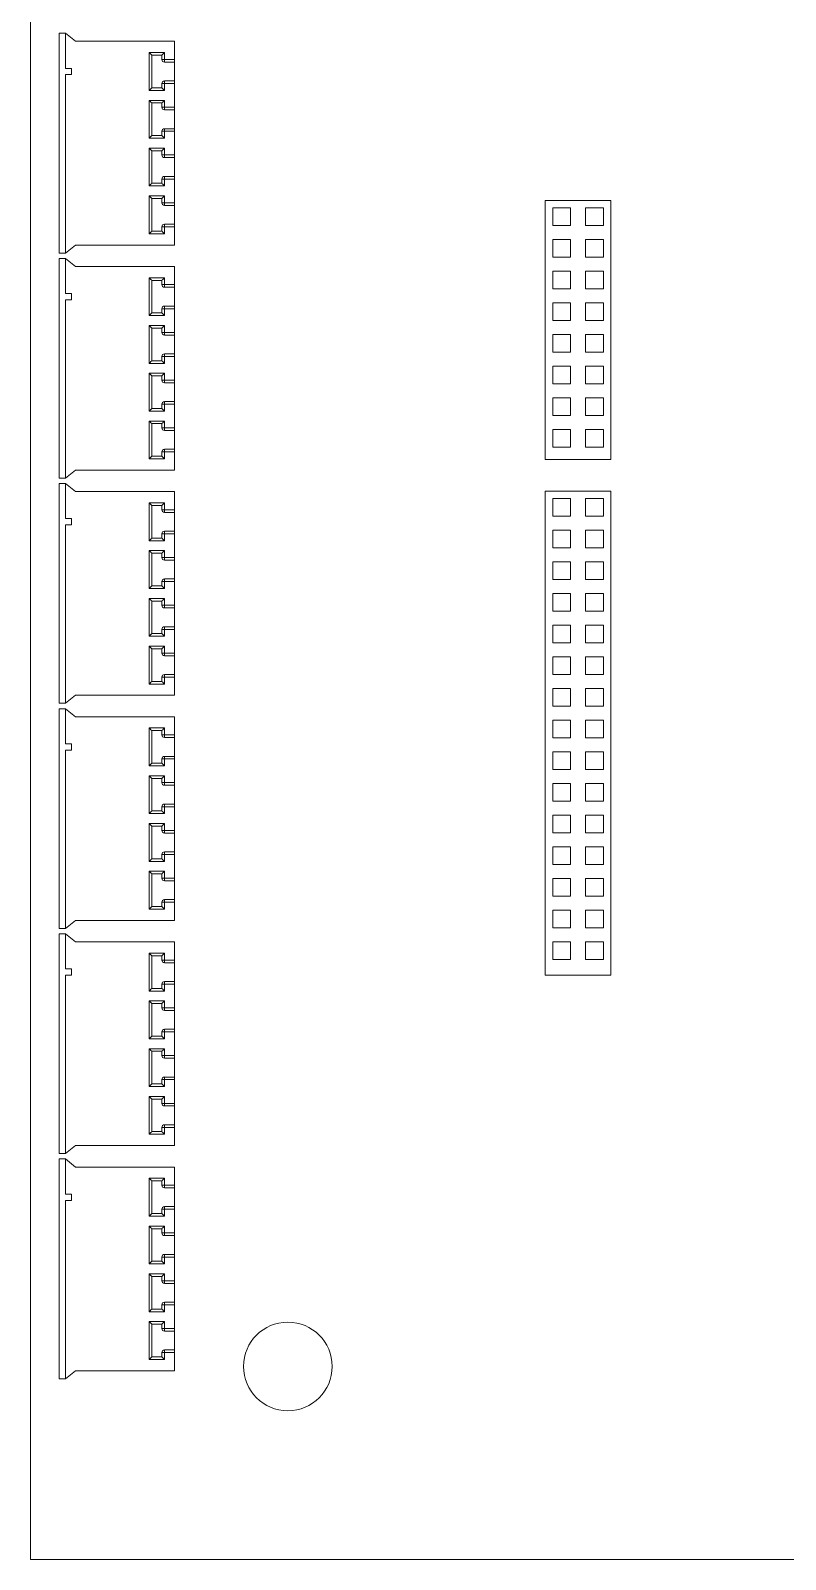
# Model space of a CAD drawing. Header units: millimetres. Extents: x 29 to 3003, y -283 to 1331.
# Drawn here: x 1716.8 to 1776.4, y 1104.5 to 1225.3 of the extents above; entities that cross this region are included whole.
import ezdxf

# ---------------------------------------------------------------- set-up
doc = ezdxf.new("R2010")
doc.units = ezdxf.units.MM
doc.layers.get('0').update_dxf_attribs({"lineweight": 9})

# ---------------------------------------------------------------- blocks, each defined once
blk = doc.blocks.new('*U77')
blk.add_lwpolyline([(0.7, 0.7), (-0.7, 0.7), (-0.7, -0.7), (0.7, -0.7)], close=True)
blk = doc.blocks.new('*U78')
at = {"color": 0, "linetype": 'ByBlock', "lineweight": -2, "transparency": 16777216}
for p in [(0, 0), (2.6, 0), (0, -2.5), (2.6, -2.5), (0, -5), (2.6, -5), (0, -7.5), (2.6, -7.5), (0, -10), (2.6, -10), (0, -12.5), (2.6, -12.5), (0, -15), (2.6, -15), (0, -17.5), (2.6, -17.5)]:
    blk.add_blockref('*U77', p, dxfattribs=at)
blk = doc.blocks.new('*U83')
blk.add_lwpolyline([(0.7, 0.7), (-0.7, 0.7), (-0.7, -0.7), (0.7, -0.7)], close=True)
blk = doc.blocks.new('*U84')
at = {"color": 0, "linetype": 'ByBlock', "lineweight": -2, "transparency": 16777216}
for p in [(0, 0), (2.6, 0), (0, -2.5), (2.6, -2.5), (0, -5), (2.6, -5), (0, -7.5), (2.6, -7.5), (0, -10), (2.6, -10), (0, -12.5), (2.6, -12.5), (0, -15), (2.6, -15), (0, -17.5), (2.6, -17.5), (0, -20), (2.6, -20), (0, -22.5), (2.6, -22.5), (0, -25), (2.6, -25), (0, -27.5), (2.6, -27.5), (0, -30), (2.6, -30), (0, -32.5), (2.6, -32.5), (0, -35), (2.6, -35)]:
    blk.add_blockref('*U83', p, dxfattribs=at)

msp = doc.modelspace()

# ---------------------------------------------------------------- linework, layer by layer
for p, q in [((1716.801, 1104.53), (1716.801, 1275.98)), ((1728.161, 1224.42), (1728.161, 1222.776)), ((1728.161, 1222.776), (1728.161, 1221.291)), ((1728.161, 1221.291), (1728.161, 1219.004)), ((1728.161, 1219.004), (1728.161, 1217.519)), ((1728.161, 1217.519), (1728.161, 1215.232)), ((1728.161, 1215.232), (1728.161, 1213.747)), ((1728.161, 1213.747), (1728.161, 1211.461)), ((1728.161, 1211.461), (1728.161, 1209.976)), ((1728.161, 1209.976), (1728.161, 1208.332)), ((1728.161, 1206.64), (1728.161, 1204.996)), ((1728.161, 1204.996), (1728.161, 1203.511)), ((1728.161, 1203.511), (1728.161, 1201.224)), ((1728.161, 1201.224), (1728.161, 1199.739)), ((1728.161, 1199.739), (1728.161, 1197.452)), ((1728.161, 1197.452), (1728.161, 1195.967)), ((1728.161, 1195.967), (1728.161, 1193.681)), ((1728.161, 1193.681), (1728.161, 1192.196)), ((1728.161, 1192.196), (1728.161, 1190.552)), ((1728.161, 1188.86), (1728.161, 1187.216)), ((1728.161, 1187.216), (1728.161, 1185.731)), ((1728.161, 1185.731), (1728.161, 1183.444)), ((1728.161, 1183.444), (1728.161, 1181.959)), ((1728.161, 1181.959), (1728.161, 1179.672)), ((1728.161, 1179.672), (1728.161, 1178.187)), ((1728.161, 1178.187), (1728.161, 1175.901)), ((1728.161, 1175.901), (1728.161, 1174.416)), ((1728.161, 1174.416), (1728.161, 1172.772)), ((1728.161, 1171.08), (1728.161, 1169.436)), ((1728.161, 1169.436), (1728.161, 1167.951)), ((1728.161, 1167.951), (1728.161, 1165.664)), ((1728.161, 1165.664), (1728.161, 1164.179)), ((1728.161, 1164.179), (1728.161, 1161.892)), ((1728.161, 1161.892), (1728.161, 1160.407)), ((1728.161, 1160.407), (1728.161, 1158.121)), ((1728.161, 1158.121), (1728.161, 1156.636)), ((1728.161, 1156.636), (1728.161, 1154.992)), ((1728.161, 1153.3), (1728.161, 1151.656)), ((1728.161, 1151.656), (1728.161, 1150.171)), ((1728.161, 1150.171), (1728.161, 1147.884)), ((1728.161, 1147.884), (1728.161, 1146.399)), ((1728.161, 1146.399), (1728.161, 1144.112)), ((1728.161, 1144.112), (1728.161, 1142.627)), ((1728.161, 1142.627), (1728.161, 1140.341)), ((1728.161, 1140.341), (1728.161, 1138.856)), ((1728.161, 1138.856), (1728.161, 1137.212)), ((1728.161, 1135.52), (1728.161, 1133.876)), ((1728.161, 1133.876), (1728.161, 1132.391)), ((1728.161, 1132.391), (1728.161, 1130.104)), ((1728.161, 1130.104), (1728.161, 1128.619)), ((1728.161, 1128.619), (1728.161, 1126.332)), ((1728.161, 1126.332), (1728.161, 1124.847)), ((1728.161, 1124.847), (1728.161, 1122.561)), ((1728.161, 1122.561), (1728.161, 1121.076)), ((1728.161, 1121.076), (1728.161, 1119.432)), ((1845.711, 1104.53), (1716.801, 1104.53))]:
    msp.add_line(p, q)
at = {"color": 7, "linetype": 'Continuous'}
for p, q in [((1719.053, 1225.053), (1719.548, 1225.053)), ((1719.053, 1207.699), (1719.053, 1225.053)), ((1719.548, 1225.053), (1720.34, 1224.42)), ((1719.548, 1222.281), (1719.548, 1225.053)), ((1720.34, 1224.42), (1728.161, 1224.42)), ((1726.171, 1223.529), (1727.379, 1223.529)), ((1726.171, 1220.539), (1726.171, 1223.529)), ((1726.379, 1223.321), (1727.171, 1223.321)), ((1726.379, 1220.747), (1726.379, 1223.321)), ((1727.171, 1223.321), (1727.171, 1222.984)), ((1727.379, 1223.529), (1727.379, 1222.776)), ((1720.043, 1222.281), (1719.548, 1222.281)), ((1720.043, 1221.786), (1720.043, 1222.281)), ((1727.171, 1222.984), (1728.161, 1222.984)), ((1727.379, 1222.776), (1728.161, 1222.776)), ((1719.548, 1221.786), (1720.043, 1221.786)), ((1719.548, 1207.699), (1719.548, 1221.786)), ((1727.171, 1220.747), (1726.379, 1220.747)), ((1728.161, 1221.083), (1727.171, 1221.083)), ((1727.171, 1221.083), (1727.171, 1220.747)), ((1728.161, 1221.291), (1727.379, 1221.291)), ((1727.379, 1221.291), (1727.379, 1220.539)), ((1727.379, 1220.539), (1726.171, 1220.539)), ((1726.171, 1219.757), (1727.379, 1219.757)), ((1726.171, 1216.767), (1726.171, 1219.757)), ((1726.379, 1219.549), (1727.171, 1219.549)), ((1726.379, 1216.975), (1726.379, 1219.549)), ((1727.171, 1219.549), (1727.171, 1219.212)), ((1727.379, 1219.757), (1727.379, 1219.004)), ((1727.171, 1219.212), (1728.161, 1219.212)), ((1727.379, 1219.004), (1728.161, 1219.004)), ((1728.161, 1217.311), (1727.171, 1217.311)), ((1727.171, 1217.311), (1727.171, 1216.975)), ((1728.161, 1217.519), (1727.379, 1217.519)), ((1727.379, 1217.519), (1727.379, 1216.767)), ((1727.379, 1216.767), (1726.171, 1216.767)), ((1726.171, 1215.985), (1727.379, 1215.985)), ((1726.171, 1212.995), (1726.171, 1215.985)), ((1727.171, 1216.975), (1726.379, 1216.975)), ((1727.379, 1215.985), (1727.379, 1215.232)), ((1726.379, 1215.777), (1727.171, 1215.777)), ((1726.379, 1213.203), (1726.379, 1215.777)), ((1727.171, 1215.777), (1727.171, 1215.44)), ((1727.171, 1215.44), (1728.161, 1215.44)), ((1727.379, 1215.232), (1728.161, 1215.232)), ((1728.161, 1213.54), (1727.171, 1213.54)), ((1727.171, 1213.54), (1727.171, 1213.203)), ((1728.161, 1213.747), (1727.379, 1213.747)), ((1727.379, 1213.747), (1727.379, 1212.995)), ((1727.379, 1212.995), (1726.171, 1212.995)), ((1726.171, 1209.223), (1726.171, 1212.213)), ((1726.171, 1212.213), (1727.379, 1212.213)), ((1727.171, 1213.203), (1726.379, 1213.203)), ((1727.379, 1212.213), (1727.379, 1211.461)), ((1726.379, 1209.431), (1726.379, 1212.005)), ((1726.379, 1212.005), (1727.171, 1212.005)), ((1727.171, 1212.005), (1727.171, 1211.668)), ((1727.171, 1211.668), (1728.161, 1211.668)), ((1727.379, 1211.461), (1728.161, 1211.461)), ((1727.379, 1209.976), (1727.379, 1209.223)), ((1728.161, 1209.976), (1727.379, 1209.976)), ((1727.379, 1209.223), (1726.171, 1209.223)), ((1727.171, 1209.431), (1726.379, 1209.431)), ((1727.171, 1209.768), (1727.171, 1209.431)), ((1728.161, 1209.768), (1727.171, 1209.768)), ((1719.548, 1207.699), (1719.053, 1207.699)), ((1720.34, 1208.332), (1719.548, 1207.699)), ((1720.34, 1208.332), (1728.161, 1208.332)), ((1719.053, 1207.273), (1719.548, 1207.273)), ((1719.053, 1189.919), (1719.053, 1207.273)), ((1719.548, 1207.273), (1720.34, 1206.64)), ((1719.548, 1204.501), (1719.548, 1207.273)), ((1720.34, 1206.64), (1728.161, 1206.64)), ((1726.171, 1205.749), (1727.379, 1205.749)), ((1726.171, 1202.759), (1726.171, 1205.749)), ((1726.379, 1205.541), (1727.171, 1205.541)), ((1726.379, 1202.967), (1726.379, 1205.541)), ((1727.171, 1205.541), (1727.171, 1205.204)), ((1727.171, 1205.204), (1728.161, 1205.204)), ((1727.379, 1205.749), (1727.379, 1204.996)), ((1727.379, 1204.996), (1728.161, 1204.996)), ((1720.043, 1204.501), (1719.548, 1204.501)), ((1719.548, 1204.006), (1720.043, 1204.006)), ((1719.548, 1189.919), (1719.548, 1204.006)), ((1720.043, 1204.006), (1720.043, 1204.501)), ((1727.379, 1202.759), (1726.171, 1202.759)), ((1727.171, 1202.967), (1726.379, 1202.967)), ((1728.161, 1203.303), (1727.171, 1203.303)), ((1727.171, 1203.303), (1727.171, 1202.967)), ((1728.161, 1203.511), (1727.379, 1203.511)), ((1727.379, 1203.511), (1727.379, 1202.759)), ((1726.171, 1201.977), (1727.379, 1201.977)), ((1726.171, 1198.987), (1726.171, 1201.977)), ((1726.379, 1201.769), (1727.171, 1201.769)), ((1726.379, 1199.195), (1726.379, 1201.769)), ((1727.171, 1201.769), (1727.171, 1201.432)), ((1727.171, 1201.432), (1728.161, 1201.432)), ((1727.379, 1201.977), (1727.379, 1201.224)), ((1727.379, 1201.224), (1728.161, 1201.224)), ((1727.379, 1198.987), (1726.171, 1198.987)), ((1727.171, 1199.195), (1726.379, 1199.195)), ((1728.161, 1199.531), (1727.171, 1199.531)), ((1727.171, 1199.531), (1727.171, 1199.195)), ((1728.161, 1199.739), (1727.379, 1199.739)), ((1727.379, 1199.739), (1727.379, 1198.987)), ((1726.171, 1198.205), (1727.379, 1198.205)), ((1726.171, 1195.215), (1726.171, 1198.205)), ((1726.379, 1197.997), (1727.171, 1197.997)), ((1726.379, 1195.423), (1726.379, 1197.997)), ((1727.171, 1197.997), (1727.171, 1197.66)), ((1727.379, 1198.205), (1727.379, 1197.452)), ((1727.171, 1197.66), (1728.161, 1197.66)), ((1727.379, 1197.452), (1728.161, 1197.452)), ((1727.171, 1195.423), (1726.379, 1195.423)), ((1728.161, 1195.76), (1727.171, 1195.76)), ((1727.171, 1195.76), (1727.171, 1195.423)), ((1728.161, 1195.967), (1727.379, 1195.967)), ((1727.379, 1195.967), (1727.379, 1195.215)), ((1727.379, 1195.215), (1726.171, 1195.215)), ((1726.171, 1191.443), (1726.171, 1194.433)), ((1726.171, 1194.433), (1727.379, 1194.433)), ((1726.379, 1191.651), (1726.379, 1194.225)), ((1726.379, 1194.225), (1727.171, 1194.225)), ((1727.171, 1194.225), (1727.171, 1193.888)), ((1727.379, 1194.433), (1727.379, 1193.681)), ((1727.171, 1193.888), (1728.161, 1193.888)), ((1727.379, 1193.681), (1728.161, 1193.681)), ((1727.171, 1191.988), (1727.171, 1191.651)), ((1728.161, 1191.988), (1727.171, 1191.988)), ((1727.379, 1192.196), (1727.379, 1191.443)), ((1728.161, 1192.196), (1727.379, 1192.196)), ((1720.34, 1190.552), (1719.548, 1189.919)), ((1720.34, 1190.552), (1728.161, 1190.552)), ((1727.379, 1191.443), (1726.171, 1191.443)), ((1727.171, 1191.651), (1726.379, 1191.651)), ((1719.548, 1189.919), (1719.053, 1189.919)), ((1719.053, 1189.493), (1719.548, 1189.493)), ((1719.053, 1172.139), (1719.053, 1189.493)), ((1719.548, 1189.493), (1720.34, 1188.86)), ((1719.548, 1186.721), (1719.548, 1189.493)), ((1720.34, 1188.86), (1728.161, 1188.86)), ((1726.171, 1187.969), (1727.379, 1187.969)), ((1726.171, 1184.979), (1726.171, 1187.969)), ((1726.379, 1187.761), (1727.171, 1187.761)), ((1726.379, 1185.187), (1726.379, 1187.761)), ((1727.171, 1187.761), (1727.171, 1187.424)), ((1727.171, 1187.424), (1728.161, 1187.424)), ((1727.379, 1187.969), (1727.379, 1187.216)), ((1727.379, 1187.216), (1728.161, 1187.216)), ((1720.043, 1186.721), (1719.548, 1186.721)), ((1719.548, 1186.226), (1720.043, 1186.226)), ((1719.548, 1172.139), (1719.548, 1186.226)), ((1720.043, 1186.226), (1720.043, 1186.721)), ((1728.161, 1185.731), (1727.379, 1185.731)), ((1727.379, 1185.731), (1727.379, 1184.979)), ((1727.379, 1184.979), (1726.171, 1184.979)), ((1727.171, 1185.187), (1726.379, 1185.187)), ((1728.161, 1185.523), (1727.171, 1185.523)), ((1727.171, 1185.523), (1727.171, 1185.187)), ((1726.171, 1184.197), (1727.379, 1184.197)), ((1726.171, 1181.207), (1726.171, 1184.197)), ((1726.379, 1183.989), (1727.171, 1183.989)), ((1726.379, 1181.415), (1726.379, 1183.989)), ((1727.171, 1183.989), (1727.171, 1183.652)), ((1727.171, 1183.652), (1728.161, 1183.652)), ((1727.379, 1184.197), (1727.379, 1183.444)), ((1727.379, 1183.444), (1728.161, 1183.444)), ((1727.379, 1181.207), (1726.171, 1181.207)), ((1727.171, 1181.415), (1726.379, 1181.415)), ((1728.161, 1181.751), (1727.171, 1181.751)), ((1727.171, 1181.751), (1727.171, 1181.415)), ((1728.161, 1181.959), (1727.379, 1181.959)), ((1727.379, 1181.959), (1727.379, 1181.207)), ((1726.171, 1180.425), (1727.379, 1180.425)), ((1726.171, 1177.435), (1726.171, 1180.425)), ((1726.379, 1180.217), (1727.171, 1180.217)), ((1726.379, 1177.643), (1726.379, 1180.217)), ((1727.171, 1180.217), (1727.171, 1179.88)), ((1727.171, 1179.88), (1728.161, 1179.88)), ((1727.379, 1180.425), (1727.379, 1179.672)), ((1727.379, 1179.672), (1728.161, 1179.672)), ((1727.379, 1177.435), (1726.171, 1177.435)), ((1727.171, 1177.643), (1726.379, 1177.643)), ((1728.161, 1177.98), (1727.171, 1177.98)), ((1727.171, 1177.98), (1727.171, 1177.643)), ((1728.161, 1178.187), (1727.379, 1178.187)), ((1727.379, 1178.187), (1727.379, 1177.435)), ((1726.171, 1173.663), (1726.171, 1176.653)), ((1726.171, 1176.653), (1727.379, 1176.653)), ((1726.379, 1173.871), (1726.379, 1176.445)), ((1726.379, 1176.445), (1727.171, 1176.445)), ((1727.171, 1176.445), (1727.171, 1176.108)), ((1727.171, 1176.108), (1728.161, 1176.108)), ((1727.379, 1176.653), (1727.379, 1175.901)), ((1727.379, 1175.901), (1728.161, 1175.901)), ((1727.379, 1173.663), (1726.171, 1173.663)), ((1727.171, 1173.871), (1726.379, 1173.871)), ((1727.171, 1174.208), (1727.171, 1173.871)), ((1728.161, 1174.208), (1727.171, 1174.208)), ((1727.379, 1174.416), (1727.379, 1173.663)), ((1728.161, 1174.416), (1727.379, 1174.416)), ((1720.34, 1172.772), (1719.548, 1172.139)), ((1720.34, 1172.772), (1728.161, 1172.772)), ((1719.548, 1172.139), (1719.053, 1172.139)), ((1719.053, 1171.713), (1719.548, 1171.713)), ((1719.053, 1154.359), (1719.053, 1171.713)), ((1719.548, 1171.713), (1720.34, 1171.08)), ((1719.548, 1168.941), (1719.548, 1171.713)), ((1720.34, 1171.08), (1728.161, 1171.08)), ((1726.171, 1170.189), (1727.379, 1170.189)), ((1726.171, 1167.199), (1726.171, 1170.189)), ((1726.379, 1169.981), (1727.171, 1169.981)), ((1726.379, 1167.407), (1726.379, 1169.981)), ((1727.171, 1169.981), (1727.171, 1169.644)), ((1727.379, 1170.189), (1727.379, 1169.436)), ((1720.043, 1168.941), (1719.548, 1168.941)), ((1720.043, 1168.446), (1720.043, 1168.941)), ((1727.171, 1169.644), (1728.161, 1169.644)), ((1727.379, 1169.436), (1728.161, 1169.436)), ((1719.548, 1168.446), (1720.043, 1168.446)), ((1719.548, 1154.359), (1719.548, 1168.446)), ((1728.161, 1167.743), (1727.171, 1167.743)), ((1727.171, 1167.743), (1727.171, 1167.407)), ((1728.161, 1167.951), (1727.379, 1167.951)), ((1727.379, 1167.951), (1727.379, 1167.199)), ((1727.379, 1167.199), (1726.171, 1167.199)), ((1726.171, 1166.417), (1727.379, 1166.417)), ((1726.171, 1163.427), (1726.171, 1166.417)), ((1727.171, 1167.407), (1726.379, 1167.407)), ((1727.379, 1166.417), (1727.379, 1165.664)), ((1726.379, 1166.209), (1727.171, 1166.209)), ((1726.379, 1163.635), (1726.379, 1166.209)), ((1727.171, 1166.209), (1727.171, 1165.872)), ((1727.171, 1165.872), (1728.161, 1165.872)), ((1727.379, 1165.664), (1728.161, 1165.664)), ((1728.161, 1163.971), (1727.171, 1163.971)), ((1727.171, 1163.971), (1727.171, 1163.635)), ((1728.161, 1164.179), (1727.379, 1164.179)), ((1727.379, 1164.179), (1727.379, 1163.427)), ((1727.379, 1163.427), (1726.171, 1163.427)), ((1727.171, 1163.635), (1726.379, 1163.635)), ((1726.171, 1162.645), (1727.379, 1162.645)), ((1726.171, 1159.655), (1726.171, 1162.645)), ((1726.379, 1162.437), (1727.171, 1162.437)), ((1726.379, 1159.863), (1726.379, 1162.437)), ((1727.171, 1162.437), (1727.171, 1162.1)), ((1727.171, 1162.1), (1728.161, 1162.1)), ((1727.379, 1162.645), (1727.379, 1161.892)), ((1727.379, 1161.892), (1728.161, 1161.892)), ((1728.161, 1160.407), (1727.379, 1160.407)), ((1727.379, 1160.407), (1727.379, 1159.655)), ((1727.379, 1159.655), (1726.171, 1159.655)), ((1727.171, 1159.863), (1726.379, 1159.863)), ((1728.161, 1160.2), (1727.171, 1160.2)), ((1727.171, 1160.2), (1727.171, 1159.863)), ((1726.171, 1155.883), (1726.171, 1158.873)), ((1726.171, 1158.873), (1727.379, 1158.873)), ((1726.379, 1156.091), (1726.379, 1158.665)), ((1726.379, 1158.665), (1727.171, 1158.665)), ((1727.171, 1158.665), (1727.171, 1158.328)), ((1727.171, 1158.328), (1728.161, 1158.328)), ((1727.379, 1158.873), (1727.379, 1158.121)), ((1727.379, 1158.121), (1728.161, 1158.121)), ((1727.379, 1155.883), (1726.171, 1155.883)), ((1727.171, 1156.091), (1726.379, 1156.091)), ((1727.171, 1156.428), (1727.171, 1156.091)), ((1728.161, 1156.428), (1727.171, 1156.428)), ((1727.379, 1156.636), (1727.379, 1155.883)), ((1728.161, 1156.636), (1727.379, 1156.636)), ((1719.548, 1154.359), (1719.053, 1154.359)), ((1720.34, 1154.992), (1719.548, 1154.359)), ((1720.34, 1154.992), (1728.161, 1154.992)), ((1719.053, 1153.933), (1719.548, 1153.933)), ((1719.053, 1136.579), (1719.053, 1153.933)), ((1719.548, 1153.933), (1720.34, 1153.3)), ((1719.548, 1151.161), (1719.548, 1153.933)), ((1720.34, 1153.3), (1728.161, 1153.3)), ((1726.171, 1152.409), (1727.379, 1152.409)), ((1726.171, 1149.419), (1726.171, 1152.409)), ((1726.379, 1152.201), (1727.171, 1152.201)), ((1726.379, 1149.627), (1726.379, 1152.201)), ((1727.171, 1152.201), (1727.171, 1151.864)), ((1727.171, 1151.864), (1728.161, 1151.864)), ((1727.379, 1152.409), (1727.379, 1151.656)), ((1720.043, 1151.161), (1719.548, 1151.161)), ((1719.548, 1150.666), (1720.043, 1150.666)), ((1719.548, 1136.579), (1719.548, 1150.666)), ((1720.043, 1150.666), (1720.043, 1151.161)), ((1727.379, 1151.656), (1728.161, 1151.656)), ((1727.379, 1149.419), (1726.171, 1149.419)), ((1727.171, 1149.627), (1726.379, 1149.627)), ((1728.161, 1149.963), (1727.171, 1149.963)), ((1727.171, 1149.963), (1727.171, 1149.627)), ((1728.161, 1150.171), (1727.379, 1150.171)), ((1727.379, 1150.171), (1727.379, 1149.419)), ((1726.171, 1148.637), (1727.379, 1148.637)), ((1726.171, 1145.647), (1726.171, 1148.637)), ((1726.379, 1148.429), (1727.171, 1148.429)), ((1726.379, 1145.855), (1726.379, 1148.429)), ((1727.171, 1148.429), (1727.171, 1148.092)), ((1727.379, 1148.637), (1727.379, 1147.884)), ((1727.171, 1148.092), (1728.161, 1148.092)), ((1727.379, 1147.884), (1728.161, 1147.884)), ((1727.171, 1145.855), (1726.379, 1145.855)), ((1728.161, 1146.191), (1727.171, 1146.191)), ((1727.171, 1146.191), (1727.171, 1145.855)), ((1728.161, 1146.399), (1727.379, 1146.399)), ((1727.379, 1146.399), (1727.379, 1145.647)), ((1727.379, 1145.647), (1726.171, 1145.647)), ((1726.171, 1144.865), (1727.379, 1144.865)), ((1726.171, 1141.875), (1726.171, 1144.865)), ((1726.379, 1144.657), (1727.171, 1144.657)), ((1726.379, 1142.083), (1726.379, 1144.657)), ((1727.171, 1144.657), (1727.171, 1144.32)), ((1727.379, 1144.865), (1727.379, 1144.112)), ((1727.171, 1144.32), (1728.161, 1144.32)), ((1727.379, 1144.112), (1728.161, 1144.112)), ((1728.161, 1142.42), (1727.171, 1142.42)), ((1727.171, 1142.42), (1727.171, 1142.083)), ((1728.161, 1142.627), (1727.379, 1142.627)), ((1727.379, 1142.627), (1727.379, 1141.875)), ((1727.379, 1141.875), (1726.171, 1141.875)), ((1726.171, 1138.103), (1726.171, 1141.093)), ((1726.171, 1141.093), (1727.379, 1141.093)), ((1727.171, 1142.083), (1726.379, 1142.083)), ((1727.379, 1141.093), (1727.379, 1140.341)), ((1726.379, 1138.311), (1726.379, 1140.885)), ((1726.379, 1140.885), (1727.171, 1140.885)), ((1727.171, 1140.885), (1727.171, 1140.548)), ((1727.171, 1140.548), (1728.161, 1140.548)), ((1727.379, 1140.341), (1728.161, 1140.341)), ((1727.171, 1138.648), (1727.171, 1138.311)), ((1728.161, 1138.648), (1727.171, 1138.648)), ((1727.379, 1138.856), (1727.379, 1138.103)), ((1728.161, 1138.856), (1727.379, 1138.856)), ((1727.379, 1138.103), (1726.171, 1138.103)), ((1727.171, 1138.311), (1726.379, 1138.311)), ((1719.548, 1136.579), (1719.053, 1136.579)), ((1719.053, 1136.153), (1719.548, 1136.153)), ((1719.053, 1118.799), (1719.053, 1136.153)), ((1720.34, 1137.212), (1719.548, 1136.579)), ((1719.548, 1136.153), (1720.34, 1135.52)), ((1719.548, 1133.381), (1719.548, 1136.153)), ((1720.34, 1137.212), (1728.161, 1137.212)), ((1720.34, 1135.52), (1728.161, 1135.52)), ((1726.171, 1134.629), (1727.379, 1134.629)), ((1726.171, 1131.639), (1726.171, 1134.629)), ((1726.379, 1134.421), (1727.171, 1134.421)), ((1726.379, 1131.847), (1726.379, 1134.421)), ((1727.171, 1134.421), (1727.171, 1134.084)), ((1727.171, 1134.084), (1728.161, 1134.084)), ((1727.379, 1134.629), (1727.379, 1133.876)), ((1727.379, 1133.876), (1728.161, 1133.876)), ((1720.043, 1133.381), (1719.548, 1133.381)), ((1719.548, 1132.886), (1720.043, 1132.886)), ((1719.548, 1118.799), (1719.548, 1132.886)), ((1720.043, 1132.886), (1720.043, 1133.381)), ((1727.379, 1131.639), (1726.171, 1131.639)), ((1727.171, 1131.847), (1726.379, 1131.847)), ((1728.161, 1132.183), (1727.171, 1132.183)), ((1727.171, 1132.183), (1727.171, 1131.847)), ((1728.161, 1132.391), (1727.379, 1132.391)), ((1727.379, 1132.391), (1727.379, 1131.639)), ((1726.171, 1130.857), (1727.379, 1130.857)), ((1726.171, 1127.867), (1726.171, 1130.857)), ((1726.379, 1130.649), (1727.171, 1130.649)), ((1726.379, 1128.075), (1726.379, 1130.649)), ((1727.171, 1130.649), (1727.171, 1130.312)), ((1727.171, 1130.312), (1728.161, 1130.312)), ((1727.379, 1130.857), (1727.379, 1130.104)), ((1727.379, 1130.104), (1728.161, 1130.104)), ((1727.379, 1127.867), (1726.171, 1127.867)), ((1727.171, 1128.075), (1726.379, 1128.075)), ((1728.161, 1128.411), (1727.171, 1128.411)), ((1727.171, 1128.411), (1727.171, 1128.075)), ((1728.161, 1128.619), (1727.379, 1128.619)), ((1727.379, 1128.619), (1727.379, 1127.867)), ((1726.171, 1127.085), (1727.379, 1127.085)), ((1726.171, 1124.095), (1726.171, 1127.085)), ((1726.379, 1126.877), (1727.171, 1126.877)), ((1726.379, 1124.303), (1726.379, 1126.877)), ((1727.171, 1126.877), (1727.171, 1126.54)), ((1727.171, 1126.54), (1728.161, 1126.54)), ((1727.379, 1127.085), (1727.379, 1126.332)), ((1727.379, 1126.332), (1728.161, 1126.332)), ((1727.379, 1124.095), (1726.171, 1124.095)), ((1727.171, 1124.303), (1726.379, 1124.303)), ((1728.161, 1124.64), (1727.171, 1124.64)), ((1727.171, 1124.64), (1727.171, 1124.303)), ((1728.161, 1124.847), (1727.379, 1124.847)), ((1727.379, 1124.847), (1727.379, 1124.095)), ((1726.171, 1120.323), (1726.171, 1123.313)), ((1726.171, 1123.313), (1727.379, 1123.313)), ((1726.379, 1120.531), (1726.379, 1123.105)), ((1726.379, 1123.105), (1727.171, 1123.105)), ((1727.171, 1123.105), (1727.171, 1122.768)), ((1727.379, 1123.313), (1727.379, 1122.561)), ((1727.171, 1122.768), (1728.161, 1122.768)), ((1727.379, 1122.561), (1728.161, 1122.561)), ((1727.171, 1120.531), (1726.379, 1120.531)), ((1727.171, 1120.868), (1727.171, 1120.531)), ((1728.161, 1120.868), (1727.171, 1120.868)), ((1727.379, 1121.076), (1727.379, 1120.323)), ((1728.161, 1121.076), (1727.379, 1121.076)), ((1720.34, 1119.432), (1719.548, 1118.799)), ((1720.34, 1119.432), (1728.161, 1119.432)), ((1727.379, 1120.323), (1726.171, 1120.323)), ((1719.548, 1118.799), (1719.053, 1118.799))]:
    msp.add_line(p, q, dxfattribs=at)
for points in [[(1757.441, 1211.84), (1762.641, 1211.84), (1762.641, 1191.4), (1757.441, 1191.4)], [(1757.441, 1188.88), (1762.641, 1188.88), (1762.641, 1150.66), (1757.441, 1150.66)]]:
    msp.add_lwpolyline(points, close=True)
msp.add_circle((1737.121, 1119.77), 3.5)
for centre, start, end in [((1727.379, 1222.984), 180, 270), ((1727.379, 1221.083), 90, 180), ((1727.379, 1219.212), 180, 270), ((1727.379, 1217.311), 90, 180), ((1727.379, 1215.44), 180, 270), ((1727.379, 1213.54), 90, 180), ((1727.379, 1211.668), 180, 270), ((1727.379, 1209.768), 90, 180), ((1727.379, 1205.204), 180, 270), ((1727.379, 1203.303), 90, 180), ((1727.379, 1201.432), 180, 270), ((1727.379, 1199.531), 90, 180), ((1727.379, 1197.66), 180, 270), ((1727.379, 1195.76), 90, 180), ((1727.379, 1193.888), 180, 270), ((1727.379, 1191.988), 90, 180), ((1727.379, 1187.424), 180, 270), ((1727.379, 1185.523), 90, 180), ((1727.379, 1183.652), 180, 270), ((1727.379, 1181.751), 90, 180), ((1727.379, 1179.88), 180, 270), ((1727.379, 1177.98), 90, 180), ((1727.379, 1176.108), 180, 270), ((1727.379, 1174.208), 90, 180), ((1727.379, 1169.644), 180, 270), ((1727.379, 1167.743), 90, 180), ((1727.379, 1165.872), 180, 270), ((1727.379, 1163.971), 90, 180), ((1727.379, 1162.1), 180, 270), ((1727.379, 1160.2), 90, 180), ((1727.379, 1158.328), 180, 270), ((1727.379, 1156.428), 90, 180), ((1727.379, 1151.864), 180, 270), ((1727.379, 1149.963), 90, 180), ((1727.379, 1148.092), 180, 270), ((1727.379, 1146.191), 90, 180), ((1727.379, 1144.32), 180, 270), ((1727.379, 1142.42), 90, 180), ((1727.379, 1140.548), 180, 270), ((1727.379, 1138.648), 90, 180), ((1727.379, 1134.084), 180, 270), ((1727.379, 1132.183), 90, 180), ((1727.379, 1130.312), 180, 270), ((1727.379, 1128.411), 90, 180), ((1727.379, 1126.54), 180, 270), ((1727.379, 1124.64), 90, 180), ((1727.379, 1122.768), 180, 270), ((1727.379, 1120.868), 90, 180)]:
    msp.add_arc(centre, 0.208, start, end, dxfattribs=at)
for points, start_tangent, end_tangent in [([(1726.379, 1223.321), (1726.371, 1223.329), (1726.35, 1223.35), (1726.321, 1223.379), (1726.286, 1223.413), (1726.249, 1223.451), (1726.21, 1223.49), (1726.171, 1223.529)], (-0.63, 0.63), (-0.63, 0.63)), ([(1727.171, 1223.321), (1727.179, 1223.329), (1727.2, 1223.35), (1727.229, 1223.379), (1727.264, 1223.413), (1727.301, 1223.451), (1727.34, 1223.49), (1727.379, 1223.529)], (0.63, 0.63), (0.63, 0.63)), ([(1726.379, 1220.747), (1726.371, 1220.739), (1726.35, 1220.718), (1726.321, 1220.688), (1726.286, 1220.654), (1726.249, 1220.617), (1726.21, 1220.578), (1726.171, 1220.539)], (-0.63, -0.63), (-0.63, -0.63)), ([(1727.171, 1220.747), (1727.179, 1220.739), (1727.2, 1220.718), (1727.229, 1220.688), (1727.264, 1220.654), (1727.301, 1220.617), (1727.34, 1220.578), (1727.379, 1220.539)], (0.63, -0.63), (0.63, -0.63)), ([(1726.379, 1219.549), (1726.371, 1219.557), (1726.35, 1219.578), (1726.321, 1219.607), (1726.286, 1219.642), (1726.249, 1219.679), (1726.21, 1219.718), (1726.171, 1219.757)], (-0.63, 0.63), (-0.63, 0.63)), ([(1727.171, 1219.549), (1727.179, 1219.557), (1727.2, 1219.578), (1727.229, 1219.607), (1727.264, 1219.642), (1727.301, 1219.679), (1727.34, 1219.718), (1727.379, 1219.757)], (0.63, 0.63), (0.63, 0.63)), ([(1726.379, 1216.975), (1726.371, 1216.967), (1726.35, 1216.946), (1726.321, 1216.917), (1726.286, 1216.882), (1726.249, 1216.845), (1726.21, 1216.806), (1726.171, 1216.767)], (-0.63, -0.63), (-0.63, -0.63)), ([(1726.379, 1215.777), (1726.371, 1215.785), (1726.35, 1215.806), (1726.321, 1215.835), (1726.286, 1215.87), (1726.249, 1215.907), (1726.21, 1215.946), (1726.171, 1215.985)], (-0.63, 0.63), (-0.63, 0.63)), ([(1727.171, 1216.975), (1727.179, 1216.967), (1727.2, 1216.946), (1727.229, 1216.917), (1727.264, 1216.882), (1727.301, 1216.845), (1727.34, 1216.806), (1727.379, 1216.767)], (0.63, -0.63), (0.63, -0.63)), ([(1727.171, 1215.777), (1727.179, 1215.785), (1727.2, 1215.806), (1727.229, 1215.835), (1727.264, 1215.87), (1727.301, 1215.907), (1727.34, 1215.946), (1727.379, 1215.985)], (0.63, 0.63), (0.63, 0.63)), ([(1726.379, 1213.203), (1726.371, 1213.195), (1726.35, 1213.174), (1726.321, 1213.145), (1726.286, 1213.11), (1726.249, 1213.073), (1726.21, 1213.034), (1726.171, 1212.995)], (-0.63, -0.63), (-0.63, -0.63)), ([(1726.379, 1212.005), (1726.371, 1212.013), (1726.35, 1212.034), (1726.321, 1212.063), (1726.286, 1212.098), (1726.249, 1212.135), (1726.21, 1212.174), (1726.171, 1212.213)], (-0.63, 0.63), (-0.63, 0.63)), ([(1727.171, 1213.203), (1727.179, 1213.195), (1727.2, 1213.174), (1727.229, 1213.145), (1727.264, 1213.11), (1727.301, 1213.073), (1727.34, 1213.034), (1727.379, 1212.995)], (0.63, -0.63), (0.63, -0.63)), ([(1727.171, 1212.005), (1727.179, 1212.013), (1727.2, 1212.034), (1727.229, 1212.063), (1727.264, 1212.098), (1727.301, 1212.135), (1727.34, 1212.174), (1727.379, 1212.213)], (0.63, 0.63), (0.63, 0.63)), ([(1726.379, 1209.431), (1726.371, 1209.423), (1726.35, 1209.402), (1726.321, 1209.373), (1726.286, 1209.338), (1726.249, 1209.301), (1726.21, 1209.262), (1726.171, 1209.223)], (-0.63, -0.63), (-0.63, -0.63)), ([(1727.171, 1209.431), (1727.179, 1209.423), (1727.2, 1209.402), (1727.229, 1209.373), (1727.264, 1209.338), (1727.301, 1209.301), (1727.34, 1209.262), (1727.379, 1209.223)], (0.63, -0.63), (0.63, -0.63)), ([(1726.379, 1205.541), (1726.371, 1205.549), (1726.35, 1205.57), (1726.321, 1205.599), (1726.286, 1205.633), (1726.249, 1205.671), (1726.21, 1205.71), (1726.171, 1205.749)], (-0.63, 0.63), (-0.63, 0.63)), ([(1727.171, 1205.541), (1727.179, 1205.549), (1727.2, 1205.57), (1727.229, 1205.599), (1727.264, 1205.633), (1727.301, 1205.671), (1727.34, 1205.71), (1727.379, 1205.749)], (0.63, 0.63), (0.63, 0.63)), ([(1726.379, 1202.967), (1726.371, 1202.959), (1726.35, 1202.938), (1726.321, 1202.908), (1726.286, 1202.874), (1726.249, 1202.837), (1726.21, 1202.798), (1726.171, 1202.759)], (-0.63, -0.63), (-0.63, -0.63)), ([(1727.171, 1202.967), (1727.179, 1202.959), (1727.2, 1202.938), (1727.229, 1202.908), (1727.264, 1202.874), (1727.301, 1202.837), (1727.34, 1202.798), (1727.379, 1202.759)], (0.63, -0.63), (0.63, -0.63)), ([(1726.379, 1201.769), (1726.371, 1201.777), (1726.35, 1201.798), (1726.321, 1201.827), (1726.286, 1201.862), (1726.249, 1201.899), (1726.21, 1201.938), (1726.171, 1201.977)], (-0.63, 0.63), (-0.63, 0.63)), ([(1727.171, 1201.769), (1727.179, 1201.777), (1727.2, 1201.798), (1727.229, 1201.827), (1727.264, 1201.862), (1727.301, 1201.899), (1727.34, 1201.938), (1727.379, 1201.977)], (0.63, 0.63), (0.63, 0.63)), ([(1726.379, 1199.195), (1726.371, 1199.187), (1726.35, 1199.166), (1726.321, 1199.137), (1726.286, 1199.102), (1726.249, 1199.065), (1726.21, 1199.026), (1726.171, 1198.987)], (-0.63, -0.63), (-0.63, -0.63)), ([(1727.171, 1199.195), (1727.179, 1199.187), (1727.2, 1199.166), (1727.229, 1199.137), (1727.264, 1199.102), (1727.301, 1199.065), (1727.34, 1199.026), (1727.379, 1198.987)], (0.63, -0.63), (0.63, -0.63)), ([(1726.379, 1197.997), (1726.371, 1198.005), (1726.35, 1198.026), (1726.321, 1198.055), (1726.286, 1198.09), (1726.249, 1198.127), (1726.21, 1198.166), (1726.171, 1198.205)], (-0.63, 0.63), (-0.63, 0.63)), ([(1727.171, 1197.997), (1727.179, 1198.005), (1727.2, 1198.026), (1727.229, 1198.055), (1727.264, 1198.09), (1727.301, 1198.127), (1727.34, 1198.166), (1727.379, 1198.205)], (0.63, 0.63), (0.63, 0.63)), ([(1726.379, 1195.423), (1726.371, 1195.415), (1726.35, 1195.394), (1726.321, 1195.365), (1726.286, 1195.33), (1726.249, 1195.293), (1726.21, 1195.254), (1726.171, 1195.215)], (-0.63, -0.63), (-0.63, -0.63)), ([(1727.171, 1195.423), (1727.179, 1195.415), (1727.2, 1195.394), (1727.229, 1195.365), (1727.264, 1195.33), (1727.301, 1195.293), (1727.34, 1195.254), (1727.379, 1195.215)], (0.63, -0.63), (0.63, -0.63)), ([(1726.379, 1194.225), (1726.371, 1194.233), (1726.35, 1194.254), (1726.321, 1194.283), (1726.286, 1194.318), (1726.249, 1194.355), (1726.21, 1194.394), (1726.171, 1194.433)], (-0.63, 0.63), (-0.63, 0.63)), ([(1727.171, 1194.225), (1727.179, 1194.233), (1727.2, 1194.254), (1727.229, 1194.283), (1727.264, 1194.318), (1727.301, 1194.355), (1727.34, 1194.394), (1727.379, 1194.433)], (0.63, 0.63), (0.63, 0.63)), ([(1726.379, 1191.651), (1726.371, 1191.643), (1726.35, 1191.622), (1726.321, 1191.593), (1726.286, 1191.558), (1726.249, 1191.521), (1726.21, 1191.482), (1726.171, 1191.443)], (-0.63, -0.63), (-0.63, -0.63)), ([(1727.171, 1191.651), (1727.179, 1191.643), (1727.2, 1191.622), (1727.229, 1191.593), (1727.264, 1191.558), (1727.301, 1191.521), (1727.34, 1191.482), (1727.379, 1191.443)], (0.63, -0.63), (0.63, -0.63)), ([(1726.379, 1187.761), (1726.371, 1187.769), (1726.35, 1187.79), (1726.321, 1187.819), (1726.286, 1187.853), (1726.249, 1187.891), (1726.21, 1187.93), (1726.171, 1187.969)], (-0.63, 0.63), (-0.63, 0.63)), ([(1727.171, 1187.761), (1727.179, 1187.769), (1727.2, 1187.79), (1727.229, 1187.819), (1727.264, 1187.853), (1727.301, 1187.891), (1727.34, 1187.93), (1727.379, 1187.969)], (0.63, 0.63), (0.63, 0.63)), ([(1726.379, 1185.187), (1726.371, 1185.179), (1726.35, 1185.158), (1726.321, 1185.128), (1726.286, 1185.094), (1726.249, 1185.057), (1726.21, 1185.018), (1726.171, 1184.979)], (-0.63, -0.63), (-0.63, -0.63)), ([(1727.171, 1185.187), (1727.179, 1185.179), (1727.2, 1185.158), (1727.229, 1185.128), (1727.264, 1185.094), (1727.301, 1185.057), (1727.34, 1185.018), (1727.379, 1184.979)], (0.63, -0.63), (0.63, -0.63)), ([(1726.379, 1183.989), (1726.371, 1183.997), (1726.35, 1184.018), (1726.321, 1184.047), (1726.286, 1184.082), (1726.249, 1184.119), (1726.21, 1184.158), (1726.171, 1184.197)], (-0.63, 0.63), (-0.63, 0.63)), ([(1727.171, 1183.989), (1727.179, 1183.997), (1727.2, 1184.018), (1727.229, 1184.047), (1727.264, 1184.082), (1727.301, 1184.119), (1727.34, 1184.158), (1727.379, 1184.197)], (0.63, 0.63), (0.63, 0.63)), ([(1726.379, 1181.415), (1726.371, 1181.407), (1726.35, 1181.386), (1726.321, 1181.357), (1726.286, 1181.322), (1726.249, 1181.285), (1726.21, 1181.246), (1726.171, 1181.207)], (-0.63, -0.63), (-0.63, -0.63)), ([(1727.171, 1181.415), (1727.179, 1181.407), (1727.2, 1181.386), (1727.229, 1181.357), (1727.264, 1181.322), (1727.301, 1181.285), (1727.34, 1181.246), (1727.379, 1181.207)], (0.63, -0.63), (0.63, -0.63)), ([(1726.379, 1180.217), (1726.371, 1180.225), (1726.35, 1180.246), (1726.321, 1180.275), (1726.286, 1180.31), (1726.249, 1180.347), (1726.21, 1180.386), (1726.171, 1180.425)], (-0.63, 0.63), (-0.63, 0.63)), ([(1727.171, 1180.217), (1727.179, 1180.225), (1727.2, 1180.246), (1727.229, 1180.275), (1727.264, 1180.31), (1727.301, 1180.347), (1727.34, 1180.386), (1727.379, 1180.425)], (0.63, 0.63), (0.63, 0.63)), ([(1726.379, 1177.643), (1726.371, 1177.635), (1726.35, 1177.614), (1726.321, 1177.585), (1726.286, 1177.55), (1726.249, 1177.513), (1726.21, 1177.474), (1726.171, 1177.435)], (-0.63, -0.63), (-0.63, -0.63)), ([(1727.171, 1177.643), (1727.179, 1177.635), (1727.2, 1177.614), (1727.229, 1177.585), (1727.264, 1177.55), (1727.301, 1177.513), (1727.34, 1177.474), (1727.379, 1177.435)], (0.63, -0.63), (0.63, -0.63)), ([(1726.379, 1176.445), (1726.371, 1176.453), (1726.35, 1176.474), (1726.321, 1176.503), (1726.286, 1176.538), (1726.249, 1176.575), (1726.21, 1176.614), (1726.171, 1176.653)], (-0.63, 0.63), (-0.63, 0.63)), ([(1727.171, 1176.445), (1727.179, 1176.453), (1727.2, 1176.474), (1727.229, 1176.503), (1727.264, 1176.538), (1727.301, 1176.575), (1727.34, 1176.614), (1727.379, 1176.653)], (0.63, 0.63), (0.63, 0.63)), ([(1726.379, 1173.871), (1726.371, 1173.863), (1726.35, 1173.842), (1726.321, 1173.813), (1726.286, 1173.778), (1726.249, 1173.741), (1726.21, 1173.702), (1726.171, 1173.663)], (-0.63, -0.63), (-0.63, -0.63)), ([(1727.171, 1173.871), (1727.179, 1173.863), (1727.2, 1173.842), (1727.229, 1173.813), (1727.264, 1173.778), (1727.301, 1173.741), (1727.34, 1173.702), (1727.379, 1173.663)], (0.63, -0.63), (0.63, -0.63)), ([(1726.379, 1169.981), (1726.371, 1169.989), (1726.35, 1170.01), (1726.321, 1170.039), (1726.286, 1170.073), (1726.249, 1170.111), (1726.21, 1170.15), (1726.171, 1170.189)], (-0.63, 0.63), (-0.63, 0.63)), ([(1727.171, 1169.981), (1727.179, 1169.989), (1727.2, 1170.01), (1727.229, 1170.039), (1727.264, 1170.073), (1727.301, 1170.111), (1727.34, 1170.15), (1727.379, 1170.189)], (0.63, 0.63), (0.63, 0.63)), ([(1726.379, 1167.407), (1726.371, 1167.399), (1726.35, 1167.378), (1726.321, 1167.348), (1726.286, 1167.314), (1726.249, 1167.277), (1726.21, 1167.238), (1726.171, 1167.199)], (-0.63, -0.63), (-0.63, -0.63)), ([(1726.379, 1166.209), (1726.371, 1166.217), (1726.35, 1166.238), (1726.321, 1166.267), (1726.286, 1166.302), (1726.249, 1166.339), (1726.21, 1166.378), (1726.171, 1166.417)], (-0.63, 0.63), (-0.63, 0.63)), ([(1727.171, 1167.407), (1727.179, 1167.399), (1727.2, 1167.378), (1727.229, 1167.348), (1727.264, 1167.314), (1727.301, 1167.277), (1727.34, 1167.238), (1727.379, 1167.199)], (0.63, -0.63), (0.63, -0.63)), ([(1727.171, 1166.209), (1727.179, 1166.217), (1727.2, 1166.238), (1727.229, 1166.267), (1727.264, 1166.302), (1727.301, 1166.339), (1727.34, 1166.378), (1727.379, 1166.417)], (0.63, 0.63), (0.63, 0.63)), ([(1726.379, 1163.635), (1726.371, 1163.627), (1726.35, 1163.606), (1726.321, 1163.577), (1726.286, 1163.542), (1726.249, 1163.505), (1726.21, 1163.466), (1726.171, 1163.427)], (-0.63, -0.63), (-0.63, -0.63)), ([(1727.171, 1163.635), (1727.179, 1163.627), (1727.2, 1163.606), (1727.229, 1163.577), (1727.264, 1163.542), (1727.301, 1163.505), (1727.34, 1163.466), (1727.379, 1163.427)], (0.63, -0.63), (0.63, -0.63)), ([(1726.379, 1162.437), (1726.371, 1162.445), (1726.35, 1162.466), (1726.321, 1162.495), (1726.286, 1162.53), (1726.249, 1162.567), (1726.21, 1162.606), (1726.171, 1162.645)], (-0.63, 0.63), (-0.63, 0.63)), ([(1727.171, 1162.437), (1727.179, 1162.445), (1727.2, 1162.466), (1727.229, 1162.495), (1727.264, 1162.53), (1727.301, 1162.567), (1727.34, 1162.606), (1727.379, 1162.645)], (0.63, 0.63), (0.63, 0.63)), ([(1726.379, 1159.863), (1726.371, 1159.855), (1726.35, 1159.834), (1726.321, 1159.805), (1726.286, 1159.77), (1726.249, 1159.733), (1726.21, 1159.694), (1726.171, 1159.655)], (-0.63, -0.63), (-0.63, -0.63)), ([(1727.171, 1159.863), (1727.179, 1159.855), (1727.2, 1159.834), (1727.229, 1159.805), (1727.264, 1159.77), (1727.301, 1159.733), (1727.34, 1159.694), (1727.379, 1159.655)], (0.63, -0.63), (0.63, -0.63)), ([(1726.379, 1158.665), (1726.371, 1158.673), (1726.35, 1158.694), (1726.321, 1158.723), (1726.286, 1158.758), (1726.249, 1158.795), (1726.21, 1158.834), (1726.171, 1158.873)], (-0.63, 0.63), (-0.63, 0.63)), ([(1727.171, 1158.665), (1727.179, 1158.673), (1727.2, 1158.694), (1727.229, 1158.723), (1727.264, 1158.758), (1727.301, 1158.795), (1727.34, 1158.834), (1727.379, 1158.873)], (0.63, 0.63), (0.63, 0.63)), ([(1726.379, 1156.091), (1726.371, 1156.083), (1726.35, 1156.062), (1726.321, 1156.033), (1726.286, 1155.998), (1726.249, 1155.961), (1726.21, 1155.922), (1726.171, 1155.883)], (-0.63, -0.63), (-0.63, -0.63)), ([(1727.171, 1156.091), (1727.179, 1156.083), (1727.2, 1156.062), (1727.229, 1156.033), (1727.264, 1155.998), (1727.301, 1155.961), (1727.34, 1155.922), (1727.379, 1155.883)], (0.63, -0.63), (0.63, -0.63)), ([(1726.379, 1152.201), (1726.371, 1152.209), (1726.35, 1152.23), (1726.321, 1152.259), (1726.286, 1152.293), (1726.249, 1152.331), (1726.21, 1152.37), (1726.171, 1152.409)], (-0.63, 0.63), (-0.63, 0.63)), ([(1727.171, 1152.201), (1727.179, 1152.209), (1727.2, 1152.23), (1727.229, 1152.259), (1727.264, 1152.293), (1727.301, 1152.331), (1727.34, 1152.37), (1727.379, 1152.409)], (0.63, 0.63), (0.63, 0.63)), ([(1726.379, 1149.627), (1726.371, 1149.619), (1726.35, 1149.598), (1726.321, 1149.568), (1726.286, 1149.534), (1726.249, 1149.497), (1726.21, 1149.458), (1726.171, 1149.419)], (-0.63, -0.63), (-0.63, -0.63)), ([(1727.171, 1149.627), (1727.179, 1149.619), (1727.2, 1149.598), (1727.229, 1149.568), (1727.264, 1149.534), (1727.301, 1149.497), (1727.34, 1149.458), (1727.379, 1149.419)], (0.63, -0.63), (0.63, -0.63)), ([(1726.379, 1148.429), (1726.371, 1148.437), (1726.35, 1148.458), (1726.321, 1148.487), (1726.286, 1148.522), (1726.249, 1148.559), (1726.21, 1148.598), (1726.171, 1148.637)], (-0.63, 0.63), (-0.63, 0.63)), ([(1727.171, 1148.429), (1727.179, 1148.437), (1727.2, 1148.458), (1727.229, 1148.487), (1727.264, 1148.522), (1727.301, 1148.559), (1727.34, 1148.598), (1727.379, 1148.637)], (0.63, 0.63), (0.63, 0.63)), ([(1726.379, 1145.855), (1726.371, 1145.847), (1726.35, 1145.826), (1726.321, 1145.797), (1726.286, 1145.762), (1726.249, 1145.725), (1726.21, 1145.686), (1726.171, 1145.647)], (-0.63, -0.63), (-0.63, -0.63)), ([(1727.171, 1145.855), (1727.179, 1145.847), (1727.2, 1145.826), (1727.229, 1145.797), (1727.264, 1145.762), (1727.301, 1145.725), (1727.34, 1145.686), (1727.379, 1145.647)], (0.63, -0.63), (0.63, -0.63)), ([(1726.379, 1144.657), (1726.371, 1144.665), (1726.35, 1144.686), (1726.321, 1144.715), (1726.286, 1144.75), (1726.249, 1144.787), (1726.21, 1144.826), (1726.171, 1144.865)], (-0.63, 0.63), (-0.63, 0.63)), ([(1727.171, 1144.657), (1727.179, 1144.665), (1727.2, 1144.686), (1727.229, 1144.715), (1727.264, 1144.75), (1727.301, 1144.787), (1727.34, 1144.826), (1727.379, 1144.865)], (0.63, 0.63), (0.63, 0.63)), ([(1726.379, 1142.083), (1726.371, 1142.075), (1726.35, 1142.054), (1726.321, 1142.025), (1726.286, 1141.99), (1726.249, 1141.953), (1726.21, 1141.914), (1726.171, 1141.875)], (-0.63, -0.63), (-0.63, -0.63)), ([(1726.379, 1140.885), (1726.371, 1140.893), (1726.35, 1140.914), (1726.321, 1140.943), (1726.286, 1140.978), (1726.249, 1141.015), (1726.21, 1141.054), (1726.171, 1141.093)], (-0.63, 0.63), (-0.63, 0.63)), ([(1727.171, 1142.083), (1727.179, 1142.075), (1727.2, 1142.054), (1727.229, 1142.025), (1727.264, 1141.99), (1727.301, 1141.953), (1727.34, 1141.914), (1727.379, 1141.875)], (0.63, -0.63), (0.63, -0.63)), ([(1727.171, 1140.885), (1727.179, 1140.893), (1727.2, 1140.914), (1727.229, 1140.943), (1727.264, 1140.978), (1727.301, 1141.015), (1727.34, 1141.054), (1727.379, 1141.093)], (0.63, 0.63), (0.63, 0.63)), ([(1726.379, 1138.311), (1726.371, 1138.303), (1726.35, 1138.282), (1726.321, 1138.253), (1726.286, 1138.218), (1726.249, 1138.181), (1726.21, 1138.142), (1726.171, 1138.103)], (-0.63, -0.63), (-0.63, -0.63)), ([(1727.171, 1138.311), (1727.179, 1138.303), (1727.2, 1138.282), (1727.229, 1138.253), (1727.264, 1138.218), (1727.301, 1138.181), (1727.34, 1138.142), (1727.379, 1138.103)], (0.63, -0.63), (0.63, -0.63)), ([(1726.379, 1134.421), (1726.371, 1134.429), (1726.35, 1134.45), (1726.321, 1134.479), (1726.286, 1134.513), (1726.249, 1134.551), (1726.21, 1134.59), (1726.171, 1134.629)], (-0.63, 0.63), (-0.63, 0.63)), ([(1727.171, 1134.421), (1727.179, 1134.429), (1727.2, 1134.45), (1727.229, 1134.479), (1727.264, 1134.513), (1727.301, 1134.551), (1727.34, 1134.59), (1727.379, 1134.629)], (0.63, 0.63), (0.63, 0.63)), ([(1726.379, 1131.847), (1726.371, 1131.839), (1726.35, 1131.818), (1726.321, 1131.788), (1726.286, 1131.754), (1726.249, 1131.717), (1726.21, 1131.678), (1726.171, 1131.639)], (-0.63, -0.63), (-0.63, -0.63)), ([(1727.171, 1131.847), (1727.179, 1131.839), (1727.2, 1131.818), (1727.229, 1131.788), (1727.264, 1131.754), (1727.301, 1131.717), (1727.34, 1131.678), (1727.379, 1131.639)], (0.63, -0.63), (0.63, -0.63)), ([(1726.379, 1130.649), (1726.371, 1130.657), (1726.35, 1130.678), (1726.321, 1130.707), (1726.286, 1130.742), (1726.249, 1130.779), (1726.21, 1130.818), (1726.171, 1130.857)], (-0.63, 0.63), (-0.63, 0.63)), ([(1727.171, 1130.649), (1727.179, 1130.657), (1727.2, 1130.678), (1727.229, 1130.707), (1727.264, 1130.742), (1727.301, 1130.779), (1727.34, 1130.818), (1727.379, 1130.857)], (0.63, 0.63), (0.63, 0.63)), ([(1726.379, 1128.075), (1726.371, 1128.067), (1726.35, 1128.046), (1726.321, 1128.017), (1726.286, 1127.982), (1726.249, 1127.945), (1726.21, 1127.906), (1726.171, 1127.867)], (-0.63, -0.63), (-0.63, -0.63)), ([(1727.171, 1128.075), (1727.179, 1128.067), (1727.2, 1128.046), (1727.229, 1128.017), (1727.264, 1127.982), (1727.301, 1127.945), (1727.34, 1127.906), (1727.379, 1127.867)], (0.63, -0.63), (0.63, -0.63)), ([(1726.379, 1126.877), (1726.371, 1126.885), (1726.35, 1126.906), (1726.321, 1126.935), (1726.286, 1126.97), (1726.249, 1127.007), (1726.21, 1127.046), (1726.171, 1127.085)], (-0.63, 0.63), (-0.63, 0.63)), ([(1727.171, 1126.877), (1727.179, 1126.885), (1727.2, 1126.906), (1727.229, 1126.935), (1727.264, 1126.97), (1727.301, 1127.007), (1727.34, 1127.046), (1727.379, 1127.085)], (0.63, 0.63), (0.63, 0.63)), ([(1726.379, 1124.303), (1726.371, 1124.295), (1726.35, 1124.274), (1726.321, 1124.245), (1726.286, 1124.21), (1726.249, 1124.173), (1726.21, 1124.134), (1726.171, 1124.095)], (-0.63, -0.63), (-0.63, -0.63)), ([(1727.171, 1124.303), (1727.179, 1124.295), (1727.2, 1124.274), (1727.229, 1124.245), (1727.264, 1124.21), (1727.301, 1124.173), (1727.34, 1124.134), (1727.379, 1124.095)], (0.63, -0.63), (0.63, -0.63)), ([(1726.379, 1123.105), (1726.371, 1123.113), (1726.35, 1123.134), (1726.321, 1123.163), (1726.286, 1123.198), (1726.249, 1123.235), (1726.21, 1123.274), (1726.171, 1123.313)], (-0.63, 0.63), (-0.63, 0.63)), ([(1727.171, 1123.105), (1727.179, 1123.113), (1727.2, 1123.134), (1727.229, 1123.163), (1727.264, 1123.198), (1727.301, 1123.235), (1727.34, 1123.274), (1727.379, 1123.313)], (0.63, 0.63), (0.63, 0.63)), ([(1726.379, 1120.531), (1726.371, 1120.523), (1726.35, 1120.502), (1726.321, 1120.473), (1726.286, 1120.438), (1726.249, 1120.401), (1726.21, 1120.362), (1726.171, 1120.323)], (-0.63, -0.63), (-0.63, -0.63)), ([(1727.171, 1120.531), (1727.179, 1120.523), (1727.2, 1120.502), (1727.229, 1120.473), (1727.264, 1120.438), (1727.301, 1120.401), (1727.34, 1120.362), (1727.379, 1120.323)], (0.63, -0.63), (0.63, -0.63))]:
    msp.add_spline(points, degree=3, dxfattribs=dict(at, start_tangent=start_tangent, end_tangent=end_tangent))

# ---------------------------------------------------------------- block references
for name, p in [('*U78', (1758.741, 1210.57)), ('*U84', (1758.741, 1187.61))]:
    msp.add_blockref(name, p)

doc.saveas('drawing.dxf')
